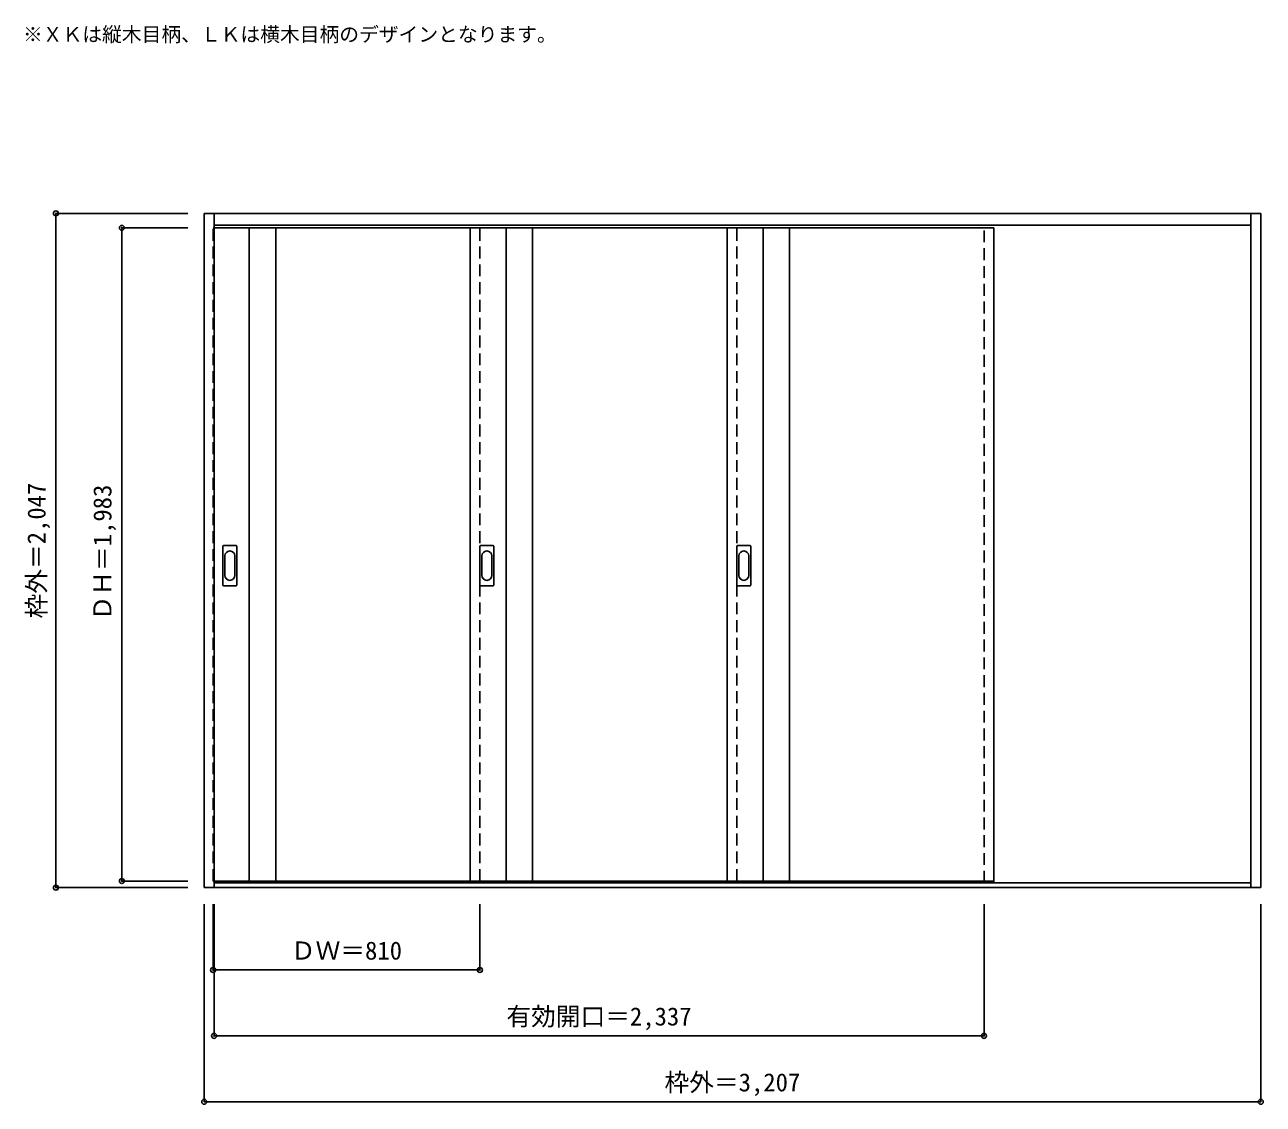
# Model space of a CAD drawing. Units: millimetres, scale not verified. Extents: x -1405 to 2354, y -1405 to 1872.
import ezdxf
from ezdxf.enums import TextEntityAlignment as Align

# ---------------------------------------------------------------- set-up
doc = ezdxf.new("R2010")
doc.units = ezdxf.units.MM
doc.header["$LTSCALE"] = 30
doc.header["$PDMODE"] = 32
doc.header["$PDSIZE"] = 15
doc.linetypes.add('DASHED1', pattern=[1.8, 1.2, -0.6])
for name, color, linetype in [('0-0', 3, 'Continuous'), ('0-1_寸法', 7, 'Continuous'), ('0-2_文字', 7, 'Continuous')]:
    doc.layers.add(name, color=color, linetype=linetype)
doc.styles.add('ＭＳ ゴシック', font='')
doc.styles.get('ＭＳ ゴシック').set_extended_font_data('MS Gothic')

msp = doc.modelspace()

# ---------------------------------------------------------------- linework, layer by layer
at = {"layer": '0-0'}
for p, q in [((-860.34, -747.13), (-860.34, 1299.87)), ((-860.34, 1299.87), (2346.66, 1299.87)), ((-830.34, -747.13), (-830.34, 1299.87)), ((2316.66, -747.13), (2316.66, 1299.87)), ((2346.66, 1299.87), (2346.66, -747.13)), ((-830.34, 1263.87), (2316.66, 1263.87)), ((-830.34, 1255.87), (1536.66, 1255.87)), ((-723.34, -727.13), (-723.34, 1255.87)), ((-643.34, -727.13), (-643.34, 1255.87)), ((-53.34, 1255.87), (-53.34, -727.13)), ((56.66, -727.13), (56.66, 1255.87)), ((136.66, -727.13), (136.66, 1255.87)), ((726.66, 1255.87), (726.66, -727.13)), ((836.66, -727.13), (836.66, 1255.87)), ((916.66, -727.13), (916.66, 1255.87)), ((1536.66, 1255.87), (1536.66, -727.13)), ((-803.34, 170.87), (-803.34, 289.87)), ((-762.84, 291.37), (-801.84, 291.37)), ((-761.34, 170.87), (-761.34, 289.87)), ((-23.34, 170.87), (-23.34, 289.87)), ((17.16, 291.37), (-21.84, 291.37)), ((18.66, 170.87), (18.66, 289.87)), ((756.66, 170.87), (756.66, 289.87)), ((797.16, 291.37), (758.16, 291.37)), ((798.66, 170.87), (798.66, 289.87)), ((-801.84, 169.37), (-762.84, 169.37)), ((-21.84, 169.37), (17.16, 169.37)), ((758.16, 169.37), (797.16, 169.37)), ((2346.66, -747.13), (-860.34, -747.13)), ((-830.34, -727.13), (1536.66, -727.13)), ((2316.66, -732.13), (-830.34, -732.13))]:
    msp.add_line(p, q, dxfattribs=at)
at = {"layer": '0-0', "color": 4, "linetype": 'DASHED1'}
for p, q in [((-23.34, -727.13), (-23.34, 1255.87)), ((756.66, -727.13), (756.66, 1255.87)), ((1506.66, -732.13), (1506.66, 1263.87)), ((1536.66, -732.13), (1536.66, 1263.87))]:
    msp.add_line(p, q, dxfattribs=at)
at = {"layer": '0-0', "color": 7}
for p, q in [((-797.34, 259.97), (-797.34, 200.77)), ((-767.34, 200.77), (-767.34, 259.97)), ((-17.34, 259.97), (-17.34, 200.77)), ((12.66, 200.77), (12.66, 259.97)), ((762.66, 259.97), (762.66, 200.77)), ((792.66, 200.77), (792.66, 259.97))]:
    msp.add_line(p, q, dxfattribs=at)
at = {"layer": '0-0', "color": 4, "linetype": 'DASHED1'}
msp.add_lwpolyline([(-830.34, -727.13), (-833.34, -727.13), (-833.34, 1255.87), (-830.34, 1255.87)], dxfattribs=at)
at = {"layer": '0-0'}
for centre, start, end in [((-801.84, 289.87), 90, 180), ((-762.84, 289.87), 0, 90), ((-21.84, 289.87), 90, 180), ((17.16, 289.87), 0, 90), ((758.16, 289.87), 90, 180), ((797.16, 289.87), 0, 90), ((-801.84, 170.87), 180, 270), ((-762.84, 170.87), 270, 0), ((-21.84, 170.87), 180, 270), ((17.16, 170.87), 270, 0), ((758.16, 170.87), 180, 270), ((797.16, 170.87), 270, 0)]:
    msp.add_arc(centre, 1.5, start, end, dxfattribs=at)
at = {"layer": '0-0', "color": 7}
for centre, start, end in [((-782.34, 259.97), 0, 180), ((-2.34, 259.97), 0, 180), ((777.66, 259.97), 0, 180), ((-782.34, 200.77), 180, 0), ((-2.34, 200.77), 180, 0), ((777.66, 200.77), 180, 0)]:
    msp.add_arc(centre, 15, start, end, dxfattribs=at)
at = {"layer": '0-1_寸法', "color": 4}
for p, q in [((-1310.34, 1299.87), (-1310.34, -747.13)), ((-1310.34, 1299.87), (-910.34, 1299.87)), ((-1110.34, 1255.87), (-910.34, 1255.87)), ((-1110.34, 1255.87), (-1110.34, -727.13)), ((-1310.34, -747.13), (-910.34, -747.13)), ((-1110.34, -727.13), (-910.34, -727.13)), ((-860.34, -1397.13), (-860.34, -797.13)), ((-833.34, -997.13), (-833.34, -797.13)), ((-830.34, -1197.13), (-830.34, -797.13))]:
    msp.add_line(p, q, dxfattribs=at)
for points in [[(-860.34, -1397.13), (2346.66, -1397.13), (2346.66, -797.13)], [(-833.34, -997.13), (-23.34, -997.13), (-23.34, -797.13)], [(-830.34, -1197.13), (1506.66, -1197.13), (1506.66, -797.13)]]:
    msp.add_lwpolyline(points, dxfattribs=at)
at = {"layer": '0-1_寸法'}
for p in [(-1310.34, 1299.87), (-1110.34, 1255.87), (-1310.34, -747.13), (-1110.34, -727.13), (-833.34, -997.13), (-23.34, -997.13), (-830.34, -1197.13), (1506.66, -1197.13), (-860.34, -1397.13), (2346.66, -1397.13)]:
    msp.add_point(p, dxfattribs=at)

# ---------------------------------------------------------------- texts
at = {"layer": '0-1_寸法', "style": 'ＭＳ ゴシック'}
for s, p in [('枠外＝2,047', (-1325.34, 70.12)), ('ＤＨ＝1,983', (-1125.34, 64.12))]:
    msp.add_text(s, height=54.99, rotation=90, dxfattribs=at).set_placement(p, align=Align.BOTTOM_LEFT)
for s, p in [('ＤＷ＝810', (-597.09, -982.13)), ('有効開口＝2,337', (56.91, -1182.13)), ('枠外＝3,207', (536.91, -1382.13))]:
    msp.add_text(s, height=54.99, dxfattribs=at).set_placement(p, align=Align.BOTTOM_LEFT)
at = {"layer": '0-2_文字', "style": 'ＭＳ ゴシック'}
msp.add_text('※ＸＫは縦木目柄、ＬＫは横木目柄のデザインとなります。', height=43.99, dxfattribs=at).set_placement((-1410.34, 1807.99), align=Align.BOTTOM_LEFT)

doc.saveas('drawing.dxf')
